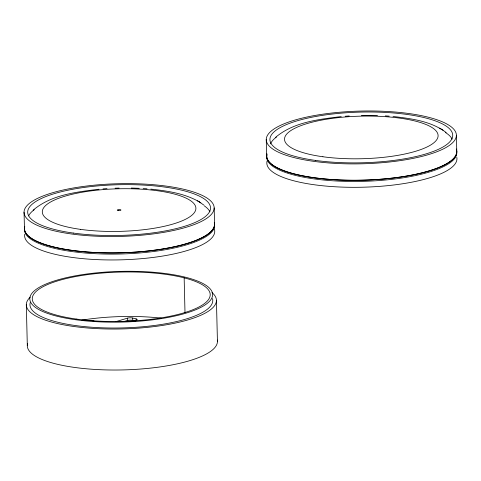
<?xml version="1.0" encoding="UTF-8"?>
<svg xmlns="http://www.w3.org/2000/svg" width="481" height="481" viewBox="0 0 481 481"><rect width="100%" height="100%" fill="white"/><g stroke="black" fill="none" stroke-linecap="round" stroke-linejoin="round"><path stroke-width="0.72" d="M33.147 210.173C51.22 194.709 76.353 192.033 99.056 189.219M275.354 137.536C293.422 122.066 318.56 119.39 341.263 116.576M116.065 321.579L127.501 318.145A3.656 1.016 -1.4 0 1 132.672 318.031L136.123 318.909L136.165 320.665M123.984 321.561L127.561 320.49A3.656 1.016 -1.4 0 1 132.732 320.376L135.486 321.08M133.977 320.989L136.117 320.346A3.656 1.016 -1.4 0 0 136.123 318.909M345.226 116.24L349.224 115.957M103.018 188.883L107.016 188.6M115.091 188.197L119.15 188.077M361.357 115.44L377.489 115.512M131.283 188.053L139.243 188.311M385.359 115.885L389.213 116.149M143.152 188.528L147.006 188.792M393.001 116.474C411.315 118.609 431.03 121.062 446.17 132.528M150.793 189.111C167.31 190.903 184.457 193.35 199.08 201.761M94.24 321.146L92.172 320.617A3.656 1.016 -1.4 0 0 87.512 320.605M199.152 201.816L203.962 205.171M439.64 128.132L443.043 130.183M197.432 200.775L200.836 202.826M456.379 135.299A95.088 26.371 -1.4 0 1 313.768 161.351A95.088 26.371 -1.4 0 1 313.804 115.662A95.088 26.371 -1.4 0 1 456.379 135.299L456.776 151.689M266.258 139.58L266.654 155.97M214.171 207.942A95.088 26.371 -1.4 0 1 71.561 233.994A95.088 26.371 -1.4 0 1 71.597 188.305A95.088 26.371 -1.4 0 1 214.171 207.942L214.574 224.332M216.432 300.439L217.436 341.42M184.151 277.856L184.999 312.614M132.672 318.031L132.732 320.376M127.501 318.145L127.561 320.49M24.05 212.217L24.453 228.613M26.311 304.72L27.315 345.701M214.448 222.974A95.088 26.371 -1.4 0 1 118.26 252.874A95.088 26.371 -1.4 0 1 24.735 226.557M214.237 228.643A95.088 26.371 -1.4 0 1 122.12 259.812A95.088 26.371 -1.4 0 1 24.753 234.271M214.358 223.629A95.088 26.371 -1.4 0 1 119.522 254.022A95.088 26.371 -1.4 0 1 24.723 227.892M28.644 215.879A91.432 25.355 -1.4 0 1 34.235 209.728M204.341 205.898A91.432 25.355 -1.4 0 1 209.926 211.796M214.292 222.456A95.046 26.359 -1.4 0 1 119.492 252.838A95.046 26.359 -1.4 0 1 24.735 226.725M456.271 148.978A95.088 26.371 -1.4 0 1 362.927 180.177A95.088 26.371 -1.4 0 1 266.943 153.92M456.824 157.359A95.088 26.371 -1.4 0 1 360.642 187.259A95.088 26.371 -1.4 0 1 267.117 160.943M456.565 150.986A95.088 26.371 -1.4 0 1 361.724 181.379A95.088 26.371 -1.4 0 1 266.931 155.255M270.575 143.891A91.432 25.355 -1.4 0 1 276.443 137.085M445.382 132.503A91.432 25.355 -1.4 0 1 452.134 139.159M456.499 149.819A95.046 26.359 -1.4 0 1 361.7 180.195A95.046 26.359 -1.4 0 1 266.943 154.082M217.31 340.061A95.088 26.371 -1.4 0 1 121.122 369.961A95.088 26.371 -1.4 0 1 27.597 343.65M211.959 292.538A95.088 26.371 -1.4 0 1 122.318 328.932A95.088 26.371 -1.4 0 1 30.225 297.144M212.5 298.563A91.432 25.355 -1.4 0 1 121.35 327.94A91.432 25.355 -1.4 0 1 30.243 302.663M81.962 320.13A88.991 24.681 -1.4 0 1 161.273 318.145M80.706 229.395A76.804 21.296 -1.4 0 0 195.893 208.351A76.804 21.296 -1.4 0 0 80.736 192.49A76.804 21.296 -1.4 0 0 80.706 229.395M73.395 233.075A91.432 25.355 -1.4 0 0 210.516 208.02A91.432 25.355 -1.4 0 0 73.425 189.141A91.432 25.355 -1.4 0 0 73.395 233.075M118.194 210.54A1.828 0.505 -1.4 0 0 120.941 210.041A1.828 0.505 -1.4 0 0 118.2 209.662A1.828 0.505 -1.4 0 0 118.194 210.54M322.913 156.752A76.804 21.296 -1.4 0 0 438.095 135.708A76.804 21.296 -1.4 0 0 322.943 119.853A76.804 21.296 -1.4 0 0 322.913 156.752M315.596 160.432A91.432 25.355 -1.4 0 0 452.723 135.383A91.432 25.355 -1.4 0 0 315.632 116.504A91.432 25.355 -1.4 0 0 315.596 160.432M76.732 319.107A88.991 24.681 -1.4 0 0 210.197 294.721A88.991 24.681 -1.4 0 0 76.762 276.347A88.991 24.681 -1.4 0 0 76.732 319.107M75.511 319.721A91.432 25.355 -1.4 0 0 212.632 294.667A91.432 25.355 -1.4 0 0 75.541 275.787A91.432 25.355 -1.4 0 0 75.511 319.721"/></g></svg>
